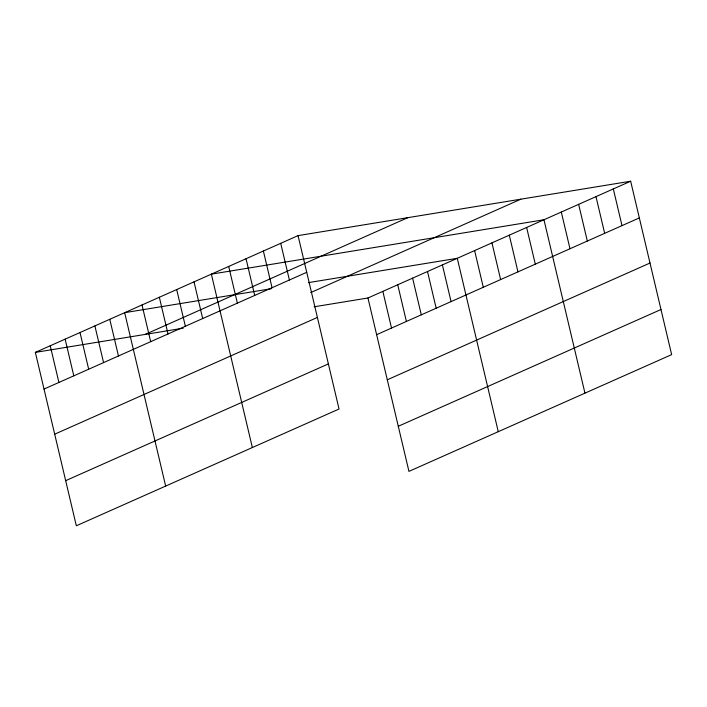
<?xml version="1.0" encoding="UTF-8"?>
<svg xmlns="http://www.w3.org/2000/svg" width="707" height="707" viewBox="0 0 707 707"><rect width="100%" height="100%" fill="white"/><g stroke="black" fill="none" stroke-linecap="round" stroke-linejoin="round"><path stroke-width="1.06" d="M298.054 235.617L339.042 409.008L76.338 525.778L35.35 352.378L298.054 235.617L630.662 181.222L671.65 354.622L408.946 471.383L367.958 297.992L630.662 181.222M145.112 334.429L407.815 217.668M44.028 389.071L306.732 272.31M310.797 292.557L520.9 199.171M54.686 434.186L317.39 317.425M376.628 334.685L639.331 217.924M65.671 480.663L328.384 363.902M387.295 379.8L649.998 263.031M398.28 426.277L660.983 309.507M271.4 288.686L124.671 312.68L165.659 486.071M308.367 282.641L457.279 258.294L498.267 431.685M35.35 352.378L183.166 328.207M314.129 306.794L367.958 297.992M613.322 188.928L622.001 225.63M595.983 196.634L604.662 233.337M578.644 204.341L587.323 241.043M561.305 212.056L569.983 248.749M584.954 393.154L543.966 219.762L211.358 274.148L252.355 447.54M526.627 227.468L535.305 264.162M509.287 235.175L517.966 271.868M491.957 242.881L500.627 279.574M474.618 250.587L483.288 287.281M442.388 264.904L451.066 301.606M427.505 271.523L436.175 308.217M412.614 278.143L421.292 314.836M397.732 284.753L406.401 321.455M382.841 291.372L391.519 328.075M280.714 243.323L289.393 280.016M263.375 251.029L272.054 287.722M246.036 258.735L254.714 295.429M228.697 266.442L237.375 303.135M194.027 281.854L202.697 318.548M176.688 289.561L185.358 326.254M159.349 297.267L168.019 333.96M142.01 304.973L150.679 341.667M109.779 319.299L118.458 355.992M94.897 325.909L103.576 362.611M80.006 332.529L88.684 369.222M65.124 339.148L73.802 375.841M50.232 345.758L58.911 382.46"/></g></svg>
